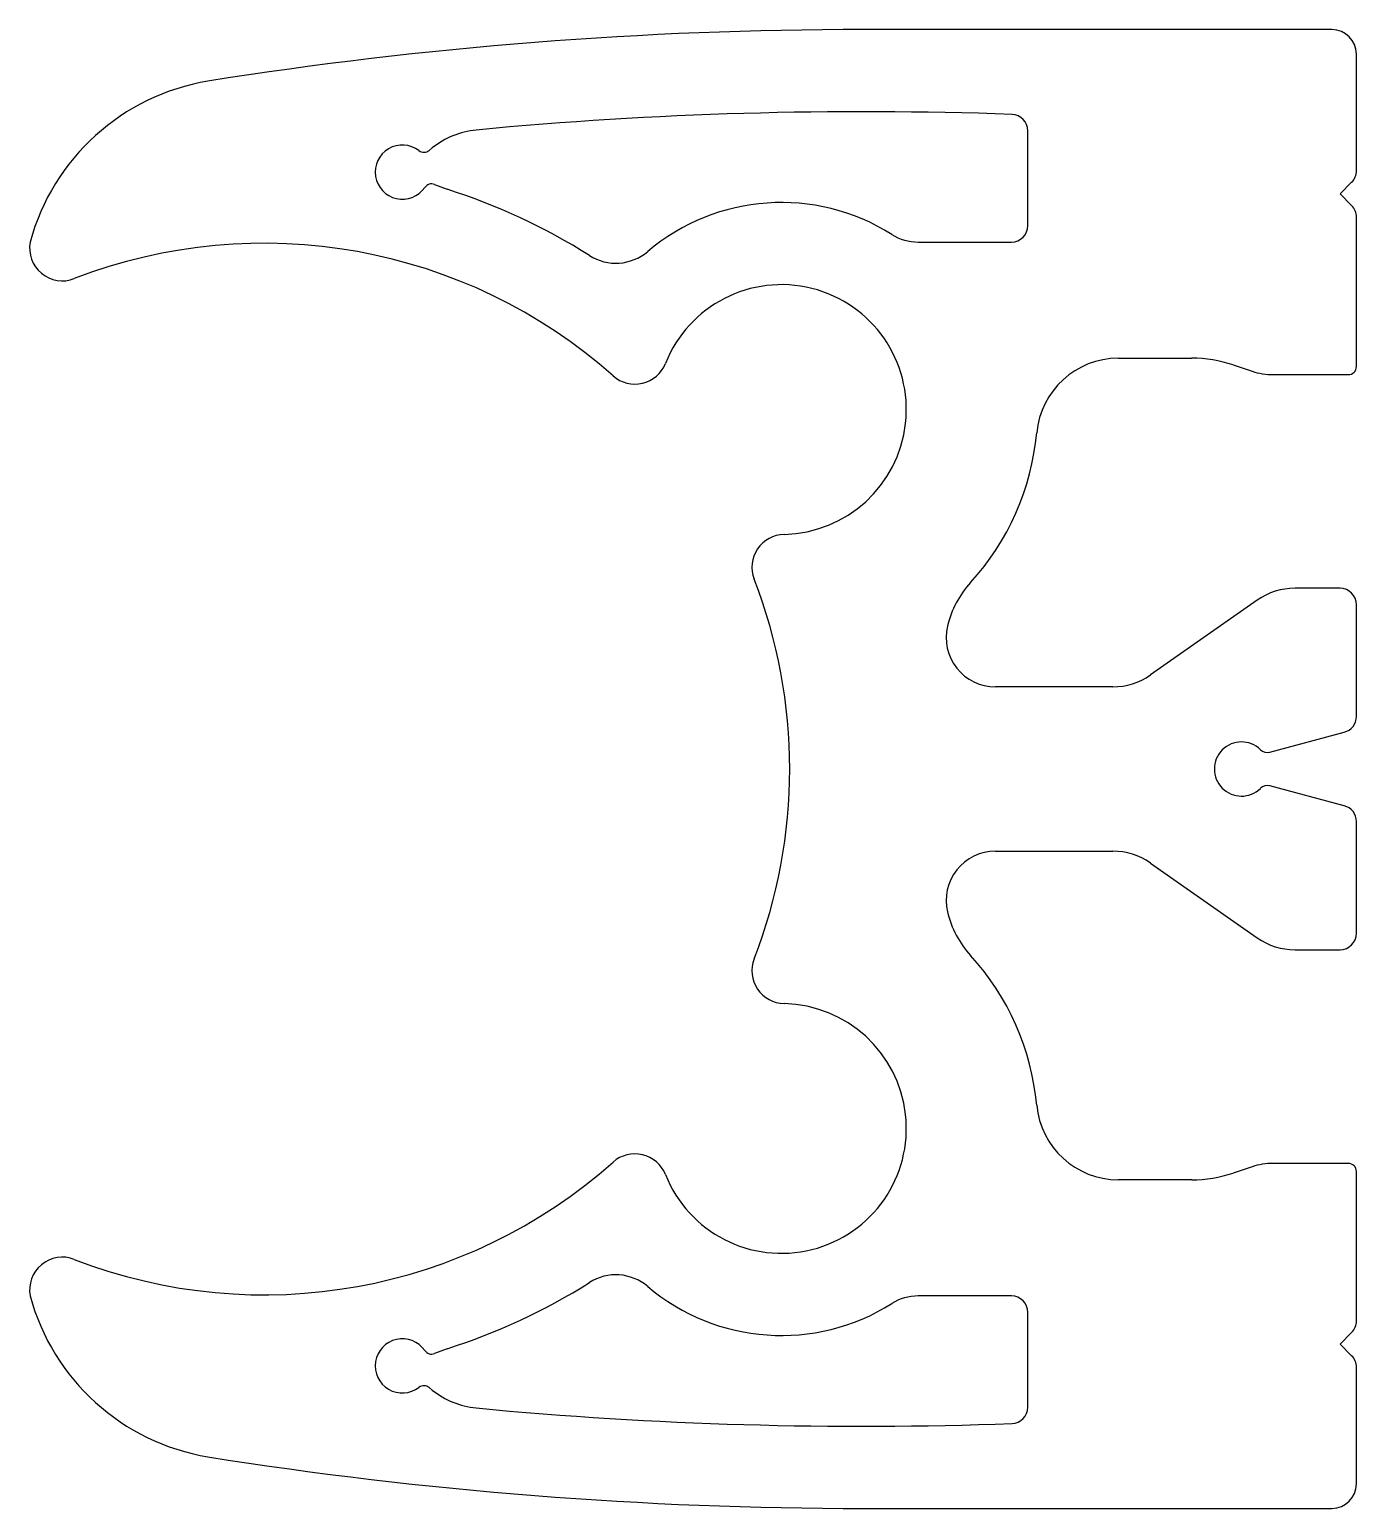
# Model space of a CAD drawing. Extents: x 2113.4 to 2194.1, y 2404.6 to 2494.6.
import ezdxf

# ---------------------------------------------------------------- set-up
doc = ezdxf.new("R2010")
doc.units = 0
doc.layers.get('0').update_dxf_attribs({"linetype": 'CONTINUOUS'})

msp = doc.modelspace()

# ---------------------------------------------------------------- linework, layer by layer
for p, q in [((2192.639, 2494.597), (2164.139, 2494.597)), ((2194.139, 2486.012), (2194.139, 2493.097)), ((2174.139, 2482.669), (2174.139, 2488.435)), ((2137.879, 2487.392), (2137.69, 2487.239)), ((2138.017, 2485.174), (2138.79, 2484.877)), ((2193.139, 2484.597), (2193.846, 2485.305)), ((2193.846, 2483.89), (2193.139, 2484.597)), ((2194.139, 2474.097), (2194.139, 2483.183)), ((2167.459, 2481.669), (2173.139, 2481.669)), ((2179.653, 2474.597), (2184.111, 2474.597)), ((2186.641, 2474.187), (2187.794, 2473.803)), ((2189.058, 2473.597), (2193.639, 2473.597)), ((2188.106, 2459.874), (2181.603, 2455.321)), ((2193.139, 2460.597), (2190.4, 2460.597)), ((2194.139, 2452.8), (2194.139, 2459.597)), ((2179.309, 2454.597), (2172.163, 2454.597)), ((2188.872, 2450.622), (2193.397, 2451.834)), ((2193.397, 2447.36), (2188.872, 2448.573)), ((2194.139, 2439.597), (2194.139, 2446.395)), ((2172.163, 2444.597), (2179.309, 2444.597)), ((2181.603, 2443.874), (2188.106, 2439.321)), ((2190.4, 2438.597), (2193.139, 2438.597)), ((2193.639, 2425.597), (2189.058, 2425.597)), ((2187.794, 2425.392), (2186.641, 2425.008)), ((2194.139, 2416.012), (2194.139, 2425.097)), ((2184.111, 2424.597), (2179.653, 2424.597)), ((2173.139, 2417.526), (2167.459, 2417.526)), ((2174.139, 2410.76), (2174.139, 2416.526)), ((2193.139, 2414.597), (2193.846, 2415.305)), ((2138.79, 2414.318), (2138.017, 2414.021)), ((2193.846, 2413.89), (2193.139, 2414.597)), ((2194.139, 2406.097), (2194.139, 2413.183)), ((2137.69, 2411.956), (2137.879, 2411.803)), ((2164.139, 2404.597), (2192.639, 2404.597))]:
    msp.add_line(p, q)
for centre, radius, start, end in [((2164.139, 2239.286), 255.312, 90, 98.99336), ((2192.639, 2493.097), 1.5, 0, 90), ((2126.458, 2478.11), 13.534, 99.48296, 164.76187), ((2164.139, 2239.286), 250.312, 87.93121, 95.40631), ((2173.139, 2488.435), 1, 0, 87.93121), ((2141.026, 2483.506), 5, 95.40631, 129), ((2136.065, 2485.923), 1.65, 52.44773, 325.55227), ((2137.376, 2487.627), 0.5, 232.44773, 309), ((2193.139, 2486.012), 1, 315, 0), ((2137.838, 2484.707), 0.5, 69, 145.55227), ((2127.639, 2449.597), 37, 57.62225, 72.45895), ((2159.139, 2471.473), 12.6, 57.76875, 130.25247), ((2193.139, 2483.183), 1, 0, 45), ((2173.139, 2482.669), 1, 270, 0), ((2115.367, 2481.306), 2, 169.58738, 291.15668), ((2127.639, 2449.597), 32, 48.38853, 111.15668), ((2167.459, 2484.669), 3, 237.76875, 270), ((2149.059, 2483.379), 3, 237.62225, 310.25247), ((2159.139, 2471.473), 7.6, 271.22851, 158.32824), ((2150.217, 2475.018), 2, 228.38853, 338.32824), ((2179.653, 2469.597), 5, 90, 174.7765), ((2184.111, 2466.597), 8, 71.56505, 90), ((2189.058, 2477.597), 4, 251.56505, 270), ((2193.639, 2474.097), 0.5, 270, 0), ((2159.139, 2471.473), 15.6, 317.56431, 354.7765), ((2159.344, 2461.875), 2, 91.22851, 201.16822), ((2127.639, 2449.597), 32, 338.83178, 21.16822), ((2175.08, 2456.898), 6, 137.56431, 166.518), ((2190.4, 2456.597), 4, 90, 125), ((2193.139, 2459.597), 1, 0, 90), ((2172.163, 2457.597), 3, 166.518, 270), ((2179.309, 2458.597), 4, 270, 305), ((2193.139, 2452.8), 1, 285, 0), ((2187.139, 2449.597), 1.65, 45.46601, 314.53399), ((2188.717, 2451.201), 0.6, 225.46601, 285), ((2188.717, 2447.994), 0.6, 75, 134.53399), ((2193.139, 2446.395), 1, 0, 75), ((2172.163, 2441.597), 3, 90, 193.482), ((2179.309, 2440.597), 4, 55, 90), ((2175.08, 2442.297), 6, 193.482, 222.43569), ((2190.4, 2442.597), 4, 235, 270), ((2193.139, 2439.597), 1, 270, 0), ((2159.139, 2427.722), 15.6, 5.2235, 42.43569), ((2159.344, 2437.32), 2, 158.83178, 268.77149), ((2159.139, 2427.722), 7.6, 201.67176, 88.77149), ((2179.653, 2429.597), 5, 185.2235, 270), ((2127.639, 2449.597), 32, 248.84332, 311.61147), ((2150.217, 2424.177), 2, 21.67176, 131.61147), ((2189.058, 2421.597), 4, 90, 108.43495), ((2193.639, 2425.097), 0.5, 0, 90), ((2184.111, 2432.597), 8, 270, 288.43495), ((2115.367, 2417.889), 2, 68.84332, 190.41262), ((2127.639, 2449.597), 37, 287.54105, 302.37775), ((2149.059, 2415.816), 3, 49.74753, 122.37775), ((2126.458, 2421.085), 13.534, 195.23813, 260.51704), ((2159.139, 2427.722), 12.6, 229.74753, 302.23125), ((2167.459, 2414.526), 3, 90, 122.23125), ((2173.139, 2416.526), 1, 0, 90), ((2193.139, 2416.012), 1, 315, 0), ((2136.065, 2413.272), 1.65, 34.44773, 307.55227), ((2137.838, 2414.488), 0.5, 214.44773, 291), ((2193.139, 2413.183), 1, 0, 45), ((2137.376, 2411.567), 0.5, 51, 127.55227), ((2141.026, 2415.689), 5, 231, 264.59369), ((2164.139, 2659.909), 250.312, 264.59369, 272.06879), ((2173.139, 2410.76), 1, 272.06879, 360), ((2164.139, 2659.909), 255.312, 261.00664, 270), ((2192.639, 2406.097), 1.5, 270, 0)]:
    msp.add_arc(centre, radius, start, end)

doc.saveas('drawing.dxf')
